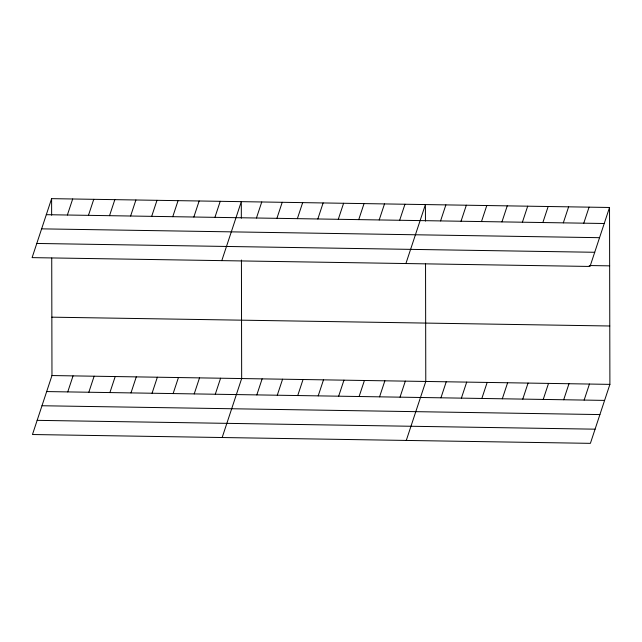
<?xml version="1.0" encoding="UTF-8"?>
<svg xmlns="http://www.w3.org/2000/svg" width="642" height="642" viewBox="0 0 642 642"><rect width="100%" height="100%" fill="white"/><g stroke="black" fill="none" stroke-linecap="round" stroke-linejoin="round"><path stroke-width="0.96" d="M51.609 198.651L32.1 257.627L590.03 266.454L609.531 207.478L51.609 198.651L51.641 215.19M67.378 215.014L72.682 198.988M88.46 215.351L93.756 199.317M51.729 258.028L51.97 375.546L32.469 434.522L590.391 443.349L609.9 384.373L609.531 207.478M109.533 215.68L114.838 199.654M67.747 391.909L73.052 375.875M130.615 216.017L135.911 199.983M88.829 392.238L94.125 376.212M151.689 216.346L156.993 200.32M109.902 392.575L115.207 376.541M172.77 216.683L178.067 200.649M130.984 392.904L136.281 376.878M193.844 217.02L199.148 200.986M152.058 393.241L157.362 377.207M214.926 217.349L220.222 201.315M173.131 393.578L178.436 377.544M221.795 260.628L241.304 201.652L241.336 218.192M194.213 393.907L199.518 377.881M256.455 218.007L261.759 201.973M215.287 394.244L220.591 378.21M276.911 218.328L282.215 202.302M222.164 437.523L241.665 378.547L241.424 260.026M297.374 218.657L302.671 202.623M256.824 394.902L262.129 378.868M317.83 218.978L323.127 202.944M277.28 395.223L282.584 379.189M338.286 219.299L343.59 203.273M297.736 395.544L303.04 379.518M358.742 219.628L364.046 203.594M318.199 395.873L323.496 379.839M379.197 219.949L384.502 203.915M338.655 396.194L343.952 380.16M399.661 220.27L404.958 204.244M359.111 396.515L364.415 380.489M405.913 263.541L425.413 204.565L425.453 221.105M379.566 396.844L384.871 380.81M440.572 220.92L445.877 204.886M400.022 397.165L405.327 381.131M461.028 221.241L466.333 205.215M406.282 440.436L425.782 381.46L425.542 263.942M481.484 221.57L486.788 205.536M440.942 397.807L446.238 381.781M501.948 221.891L507.244 205.857M461.397 398.136L466.702 382.102M522.403 222.212L527.7 206.186M481.853 398.457L487.158 382.431M542.859 222.541L548.164 206.507M502.309 398.778L507.613 382.752M563.315 222.862L568.619 206.828M522.773 399.107L528.069 383.073M583.771 223.183L589.075 207.157M543.228 399.428L548.525 383.402M563.684 399.749L568.989 383.723M584.14 400.078L589.444 384.044M46.304 214.685L604.234 223.504M41.618 228.857L599.54 237.684M36.787 243.454L594.717 252.282M589.196 265.531L609.651 265.852M51.85 317.172L609.78 325.992M51.97 375.546L609.9 384.373M46.673 391.572L604.595 400.399M41.987 405.744L599.909 414.572M37.156 420.349L595.078 429.177"/></g></svg>
